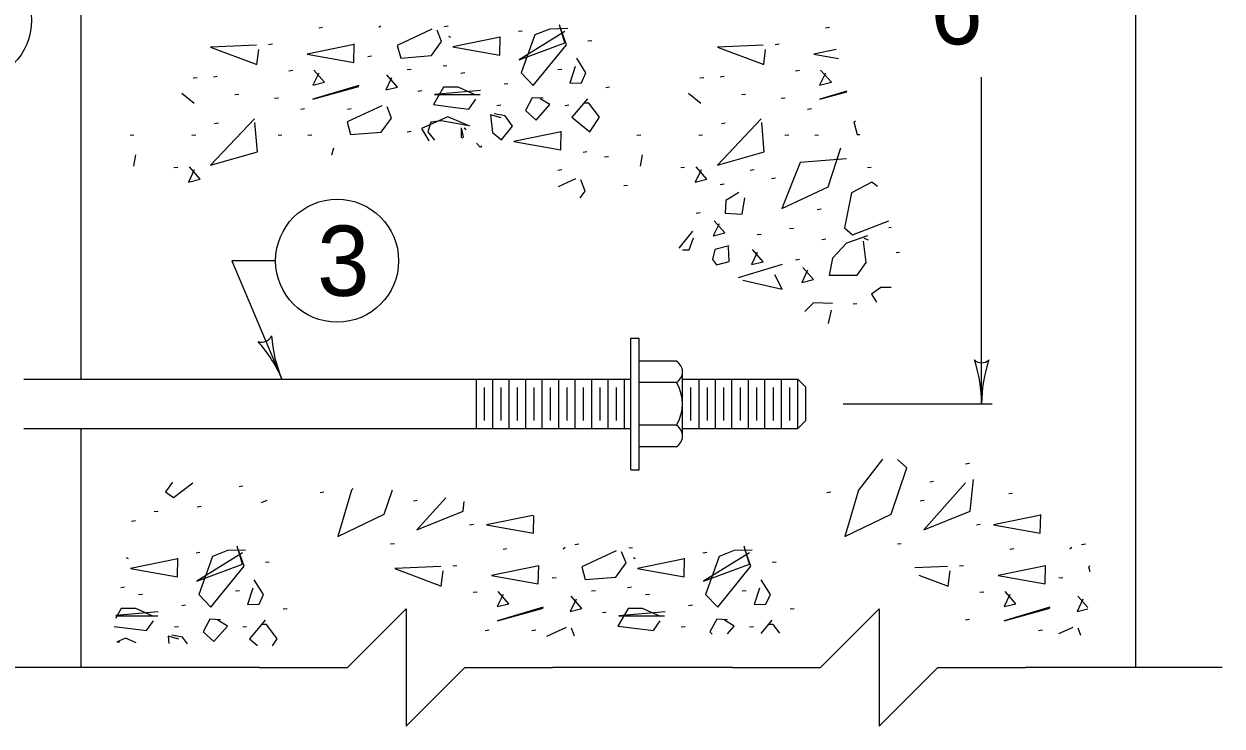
# Model space of a CAD drawing. Extents: x 1000 to 1036.3, y 1000 to 1022.
# Drawn here: x 1009.657 to 1013.066, y 1017.295 to 1019.293 of the extents above; entities that cross this region are included whole.
import ezdxf

# ---------------------------------------------------------------- set-up
doc = ezdxf.new("R2010")
doc.units = 0
doc.layers.add('Level 1', color=7, linetype='Continuous')

msp = doc.modelspace()

# ---------------------------------------------------------------- linework, layer by layer
at = {"layer": 'Level 1'}
for p, q in [((1012.8192, 1020.4621), (1012.8192, 1017.4621)), ((1009.8192, 1018.2824), (1009.8192, 1019.7121)), ((1012.3817, 1018.2121), (1012.3817, 1019.1422)), ((1010.3729, 1018.6196), (1010.2479, 1018.6196)), ((1010.2479, 1018.6196), (1010.3911, 1018.2824)), ((1011.3833, 1018.0246), (1011.3833, 1018.3996)), ((1011.3833, 1018.3996), (1011.4076, 1018.3996)), ((1011.4076, 1018.0246), (1011.4076, 1018.3996)), ((1011.4076, 1018.072), (1011.4076, 1018.3522)), ((1011.5134, 1018.3338), (1011.4076, 1018.3338)), ((1009.6569, 1018.2824), (1011.3833, 1018.2824)), ((1010.9442, 1018.1418), (1010.9442, 1018.2824)), ((1010.9911, 1018.1418), (1010.9911, 1018.2824)), ((1011.0379, 1018.1418), (1011.0379, 1018.2824)), ((1011.0848, 1018.1418), (1011.0848, 1018.2824)), ((1011.1317, 1018.1418), (1011.1317, 1018.2824)), ((1011.1786, 1018.1418), (1011.1786, 1018.2824)), ((1011.2254, 1018.1418), (1011.2254, 1018.2824)), ((1011.2723, 1018.1418), (1011.2723, 1018.2824)), ((1011.3192, 1018.1418), (1011.3192, 1018.2824)), ((1011.3661, 1018.1418), (1011.3661, 1018.2824)), ((1011.5307, 1018.1208), (1011.5307, 1018.3034)), ((1011.5307, 1018.2824), (1011.8589, 1018.2824)), ((1011.5777, 1018.1418), (1011.5777, 1018.2824)), ((1011.6245, 1018.1418), (1011.6245, 1018.2824)), ((1011.6714, 1018.1418), (1011.6714, 1018.2824)), ((1011.7183, 1018.1418), (1011.7183, 1018.2824)), ((1011.7652, 1018.1418), (1011.7652, 1018.2824)), ((1011.812, 1018.1418), (1011.812, 1018.2824)), ((1011.8589, 1018.1418), (1011.8589, 1018.2824)), ((1011.8817, 1018.2597), (1011.8589, 1018.2824)), ((1010.9676, 1018.1652), (1010.9676, 1018.259)), ((1011.0145, 1018.1652), (1011.0145, 1018.259)), ((1011.0614, 1018.1652), (1011.0614, 1018.259)), ((1011.1083, 1018.1652), (1011.1083, 1018.259)), ((1011.1553, 1018.1652), (1011.1553, 1018.259)), ((1011.2022, 1018.1652), (1011.2022, 1018.259)), ((1011.2491, 1018.1652), (1011.2491, 1018.259)), ((1011.296, 1018.1652), (1011.296, 1018.259)), ((1011.3429, 1018.1652), (1011.3429, 1018.259)), ((1011.5134, 1018.273), (1011.4076, 1018.273)), ((1011.5546, 1018.1652), (1011.5546, 1018.259)), ((1011.6015, 1018.1652), (1011.6015, 1018.259)), ((1011.6484, 1018.1652), (1011.6484, 1018.259)), ((1011.6953, 1018.1652), (1011.6953, 1018.259)), ((1011.7423, 1018.1652), (1011.7423, 1018.259)), ((1011.7892, 1018.1652), (1011.7892, 1018.259)), ((1011.8361, 1018.1652), (1011.8361, 1018.259)), ((1011.8817, 1018.1645), (1011.8817, 1018.2597)), ((1011.9879, 1018.2121), (1012.4113, 1018.2121)), ((1011.5134, 1018.1512), (1011.4076, 1018.1512)), ((1011.8589, 1018.1418), (1011.8817, 1018.1645)), ((1009.6569, 1018.1418), (1011.3833, 1018.1418)), ((1009.8192, 1017.4621), (1009.8192, 1018.1418)), ((1011.5307, 1018.1418), (1011.8589, 1018.1418)), ((1011.5134, 1018.0903), (1011.4076, 1018.0903)), ((1011.3833, 1018.0246), (1011.4076, 1018.0246)), ((1010.3275, 1017.4621), (1009.6198, 1017.4621)), ((1011.6734, 1017.4621), (1011.1609, 1017.4621)), ((1013.0658, 1017.4621), (1012.5068, 1017.4621))]:
    msp.add_line(p, q, dxfattribs=at)
for points in [[(1010.5066, 1019.2833), (1010.4955, 1019.2818)], [(1010.672, 1019.2872), (1010.6664, 1019.283)], [(1010.8176, 1019.2781), (1010.7192, 1019.2323), (1010.7288, 1019.1963), (1010.8163, 1019.2032), (1010.8453, 1019.2434), (1010.8328, 1019.2753)], [(1010.8639, 1019.2867), (1010.8528, 1019.2853)], [(1011.0749, 1019.273), (1011.0638, 1019.2716)], [(1011.1963, 1019.2719), (1011.0659, 1019.1914), (1011.1963, 1019.24), (1011.181, 1019.2913)], [(1011.2046, 1019.2803), (1011.1533, 1019.2788), (1011.1103, 1019.2622), (1011.0714, 1019.154), (1011.1061, 1019.1179), (1011.2004, 1019.2344), (1011.1838, 1019.2816)], [(1011.9486, 1019.2833), (1011.9375, 1019.2818)], [(1010.3637, 1019.2356), (1010.3525, 1019.2342)], [(1010.5968, 1019.2352), (1010.4623, 1019.2074), (1010.5955, 1019.1839), (1010.5968, 1019.2366)], [(1010.8718, 1019.2553), (1010.8662, 1019.258)], [(1011.0121, 1019.2556), (1010.8775, 1019.2279), (1011.0107, 1019.2043), (1011.0121, 1019.257)], [(1011.2723, 1019.2458), (1011.2612, 1019.2444)], [(1011.8057, 1019.2356), (1011.7945, 1019.2342)], [(1010.3183, 1019.2331), (1010.1879, 1019.2275), (1010.3198, 1019.1776), (1010.3253, 1019.2206)], [(1010.6461, 1019.2015), (1010.635, 1019.2002)], [(1011.7603, 1019.2331), (1011.6299, 1019.2275), (1011.7618, 1019.1776), (1011.7673, 1019.2206)], [(1011.9681, 1019.2207), (1011.9043, 1019.2074)], [(1011.9043, 1019.2074), (1011.9746, 1019.1951)], [(1010.8605, 1019.1743), (1010.8494, 1019.1729)], [(1011.2254, 1019.172), (1011.2102, 1019.1248), (1011.2434, 1019.1263), (1011.2559, 1019.154), (1011.2296, 1019.1956)], [(1010.1493, 1019.1403), (1010.1381, 1019.1389)], [(1010.2071, 1019.1437), (1010.196, 1019.1423)], [(1010.4215, 1019.1607), (1010.4104, 1019.1593)], [(1010.4955, 1019.1538), (1010.4788, 1019.1191), (1010.5122, 1019.1274), (1010.4817, 1019.1621)], [(1010.7031, 1019.1402), (1010.6865, 1019.1055), (1010.7198, 1019.1138), (1010.6893, 1019.1485)], [(1010.7584, 1019.1641), (1010.7473, 1019.1628)], [(1010.9116, 1019.1539), (1010.9004, 1019.1525)], [(1011.1873, 1019.1641), (1011.1762, 1019.1628)], [(1011.5913, 1019.1403), (1011.5801, 1019.1389)], [(1011.6491, 1019.1437), (1011.638, 1019.1423)], [(1011.8635, 1019.1607), (1011.8524, 1019.1593)], [(1011.9375, 1019.1538), (1011.9208, 1019.1191), (1011.9542, 1019.1274), (1011.9237, 1019.1621)], [(1010.6096, 1019.1179), (1010.4793, 1019.0791), (1010.6096, 1019.1152)], [(1010.7891, 1019.1028), (1010.7779, 1019.1014)], [(1010.9411, 1019.0916), (1010.8925, 1019.1138), (1010.8509, 1019.1138), (1010.8218, 1019.0638), (1010.8773, 1019.0569), (1010.923, 1019.0513), (1010.9424, 1019.0791)], [(1010.9563, 1019.1041), (1010.8246, 1019.093), (1010.9549, 1019.093)], [(1011.0341, 1019.1233), (1011.023, 1019.1218)], [(1011.3233, 1019.1131), (1011.3123, 1019.1117)], [(1011.9981, 1019.102), (1011.9213, 1019.0791)], [(1011.9213, 1019.0791), (1011.9985, 1019.1005)], [(1010.1408, 1019.0666), (1010.1061, 1019.0958)], [(1010.2683, 1019.0927), (1010.2573, 1019.0913)], [(1010.3807, 1019.0824), (1010.3696, 1019.081)], [(1011.1338, 1019.0819), (1011.1033, 1019.0833), (1011.0839, 1019.0472), (1011.1144, 1019.0195), (1011.1533, 1019.0638), (1011.1255, 1019.0805)], [(1011.2601, 1019.0805), (1011.2157, 1019.0278), (1011.267, 1018.9862), (1011.2948, 1019.0278), (1011.2643, 1019.068), (1011.249, 1019.068)], [(1011.5828, 1019.0666), (1011.5481, 1019.0958)], [(1011.7103, 1019.0927), (1011.6993, 1019.0913)], [(1011.8227, 1019.0824), (1011.8116, 1019.081)], [(1010.4555, 1019.0518), (1010.4444, 1019.0504)], [(1010.6747, 1019.0603), (1010.5762, 1019.0145), (1010.5859, 1018.9784), (1010.6733, 1018.9853), (1010.7024, 1019.0256), (1010.6899, 1019.0575)], [(1010.5883, 1019.0518), (1010.5772, 1019.0504)], [(1011.0146, 1019.0264), (1010.9841, 1019.0348), (1010.9896, 1018.9848), (1011.016, 1018.964), (1011.0465, 1019.0028), (1011.0257, 1019.0319), (1010.9952, 1019.0375)], [(1011.0137, 1019.062), (1011.0026, 1019.0606)], [(1011.2077, 1019.062), (1011.1966, 1019.0606)], [(1011.8975, 1019.0518), (1011.8864, 1019.0504)], [(1010.3128, 1019.0237), (1010.1879, 1018.8918), (1010.3211, 1018.9293), (1010.3142, 1019.0125)], [(1010.2105, 1019.0109), (1010.1994, 1019.0096)], [(1010.8634, 1019.0292), (1010.7885, 1018.9959)], [(1010.8148, 1019.0139), (1010.8065, 1018.9862)], [(1010.844, 1019.0181), (1010.8148, 1019.0139)], [(1010.9175, 1019.0042), (1010.844, 1019.0181)], [(1010.9258, 1019.0028), (1010.8634, 1019.0292)], [(1010.9078, 1018.9723), (1010.9023, 1018.9973)], [(1010.9023, 1018.9695), (1010.9023, 1018.9973)], [(1010.9092, 1018.9973), (1010.9148, 1018.9931)], [(1011.7548, 1019.0237), (1011.6299, 1018.8918), (1011.7631, 1018.9293), (1011.7562, 1019.0125)], [(1011.6525, 1019.0109), (1011.6414, 1019.0096)], [(1012.0228, 1019.0167), (1012.0182, 1019.0145)], [(1012.0182, 1019.0145), (1012.0279, 1018.9784)], [(1009.9698, 1018.9769), (1009.9588, 1018.9755)], [(1010.1458, 1018.9769), (1010.1348, 1018.9755)], [(1010.3908, 1018.9769), (1010.3798, 1018.9755)], [(1010.4759, 1018.9769), (1010.4648, 1018.9755)], [(1010.7584, 1018.9872), (1010.7473, 1018.9858)], [(1010.7885, 1018.9959), (1010.8091, 1018.9608)], [(1010.8065, 1018.9862), (1010.8251, 1018.9631)], [(1010.904, 1018.9686), (1010.9078, 1018.9723)], [(1011.1856, 1018.9868), (1011.0511, 1018.959), (1011.1843, 1018.9354), (1011.1856, 1018.9882)], [(1011.4118, 1018.9769), (1011.4008, 1018.9755)], [(1011.5878, 1018.9769), (1011.5768, 1018.9755)], [(1011.8328, 1018.9769), (1011.8218, 1018.9755)], [(1011.9179, 1018.9769), (1011.9068, 1018.9755)], [(1012.0279, 1018.9784), (1012.0354, 1018.9791)], [(1010.5327, 1018.9213), (1010.5388, 1018.9404)], [(1010.9549, 1018.9428), (1010.9445, 1018.9545)], [(1010.9583, 1018.9462), (1010.9563, 1018.942)], [(1011.2587, 1018.9293), (1011.2476, 1018.9279)], [(1011.9975, 1018.9099), (1011.8658, 1018.8988), (1011.813, 1018.7684), (1011.9448, 1018.8294), (1011.9808, 1018.9404)], [(1009.9693, 1018.8891), (1009.9748, 1018.921)], [(1011.32, 1018.9157), (1011.3088, 1018.9143)], [(1011.4113, 1018.8891), (1011.4168, 1018.921)], [(1010.0948, 1018.885), (1010.0837, 1018.8837)], [(1010.1416, 1018.8781), (1010.1249, 1018.8434), (1010.1583, 1018.8518), (1010.1277, 1018.8864)], [(1011.1873, 1018.8783), (1011.1762, 1018.8768)], [(1011.5368, 1018.885), (1011.5257, 1018.8837)], [(1011.5836, 1018.8781), (1011.5669, 1018.8434), (1011.6003, 1018.8518), (1011.5697, 1018.8864)], [(1011.7342, 1018.8783), (1011.7231, 1018.8768)], [(1012.0671, 1018.885), (1012.0566, 1018.8837)], [(1011.226, 1018.8527), (1011.177, 1018.8299)], [(1011.2538, 1018.818), (1011.2413, 1018.8498)], [(1011.3744, 1018.834), (1011.3633, 1018.8326)], [(1011.6491, 1018.8374), (1011.638, 1018.836)], [(1011.7954, 1018.8544), (1011.7843, 1018.853)], [(1012.0696, 1018.8433), (1012.0113, 1018.8128)], [(1012.0853, 1018.8309), (1012.0696, 1018.8433)], [(1011.2393, 1018.7983), (1011.2538, 1018.818)], [(1011.691, 1018.8142), (1011.6535, 1018.7906), (1011.6522, 1018.7546), (1011.7007, 1018.7518), (1011.7076, 1018.7989)], [(1012.0113, 1018.8128), (1011.9919, 1018.7129)], [(1011.9248, 1018.7659), (1011.9137, 1018.7645)], [(1011.581, 1018.7557), (1011.5699, 1018.7543)], [(1011.6346, 1018.725), (1011.618, 1018.6903), (1011.6513, 1018.6987), (1011.6208, 1018.7333)], [(1012.0142, 1018.6935), (1012.1181, 1018.7335)], [(1011.5593, 1018.7033), (1011.5204, 1018.6557)], [(1011.7546, 1018.6944), (1011.7435, 1018.6931)], [(1011.8465, 1018.7115), (1011.8353, 1018.7101)], [(1012.0572, 1018.6908), (1011.9975, 1018.6699), (1011.9573, 1018.6269), (1011.9476, 1018.5784), (1012.028, 1018.5784), (1012.053, 1018.6145), (1012.046, 1018.6755)], [(1011.9919, 1018.7129), (1012.0142, 1018.6935)], [(1012.1246, 1018.7143), (1012.1178, 1018.7135)], [(1011.5495, 1018.6505), (1011.562, 1018.6852)], [(1011.6633, 1018.6617), (1011.623, 1018.6519), (1011.6161, 1018.6228), (1011.6272, 1018.6075), (1011.6633, 1018.6173), (1011.6618, 1018.6588)], [(1011.9383, 1018.6808), (1011.9273, 1018.6794)], [(1012.0599, 1018.6783), (1012.0474, 1018.6824)], [(1011.5307, 1018.6505), (1011.5495, 1018.6505)], [(1011.7435, 1018.6433), (1011.7268, 1018.6086), (1011.7602, 1018.6169), (1011.7297, 1018.6516)], [(1011.8635, 1018.623), (1011.8524, 1018.6216)], [(1012.1484, 1018.6433), (1012.1383, 1018.642)], [(1011.8144, 1018.6089), (1011.6886, 1018.5709)], [(1011.8865, 1018.5923), (1011.8698, 1018.5576), (1011.9031, 1018.5659), (1011.8726, 1018.6006)], [(1011.7028, 1018.5638), (1011.8144, 1018.5382)], [(1011.8144, 1018.5382), (1011.7936, 1018.5798)], [(1012.0946, 1018.5438), (1012.0683, 1018.5243)], [(1012.0683, 1018.5243), (1012.083, 1018.5018)], [(1012.1243, 1018.543), (1012.0946, 1018.5438)], [(1011.9032, 1018.4993), (1011.8788, 1018.475)], [(1011.9573, 1018.498), (1011.9032, 1018.4993)], [(1012.0268, 1018.4971), (1012.0158, 1018.4957)], [(1011.9459, 1018.4412), (1011.9545, 1018.4786)], [(1012.1001, 1018.0548), (1012.0312, 1017.9663)], [(1012.1685, 1018.0302), (1012.1425, 1018.0542)], [(1012.3473, 1018.0423), (1012.3363, 1018.0409)], [(1012.1241, 1017.8983), (1012.1685, 1018.0302)], [(1010.0794, 1017.9893), (1010.0598, 1017.9622)], [(1010.082, 1017.9455), (1010.1373, 1017.9873)], [(1010.2801, 1017.9777), (1010.269, 1017.9763)], [(1012.3363, 1017.9872), (1012.217, 1017.854), (1012.3488, 1017.9067), (1012.3585, 1017.9968)], [(1012.2453, 1017.9913), (1012.2341, 1017.9899)], [(1010.0598, 1017.9622), (1010.082, 1017.9455)], [(1010.5105, 1017.9607), (1010.4994, 1017.9593)], [(1010.5892, 1017.9663), (1010.5503, 1017.8346)], [(1010.5932, 1017.9714), (1010.5892, 1017.9663)], [(1010.6821, 1017.8983), (1010.7054, 1017.9675)], [(1010.8568, 1017.9452), (1010.775, 1017.854)], [(1011.9525, 1017.9607), (1011.9414, 1017.9593)], [(1012.0312, 1017.9663), (1011.9923, 1017.8346)], [(1012.4698, 1017.9573), (1012.4588, 1017.9558)], [(1010.0385, 1017.9062), (1010.0273, 1017.9048)], [(1010.161, 1017.9198), (1010.1499, 1017.9184)], [(1010.3483, 1017.9373), (1010.3317, 1017.9303)], [(1010.776, 1017.9368), (1010.7649, 1017.9354)], [(1010.775, 1017.854), (1010.9068, 1017.9067)], [(1010.9068, 1017.9067), (1010.9098, 1017.9344)], [(1012.218, 1017.9368), (1012.2069, 1017.9354)], [(1009.9738, 1017.879), (1009.9631, 1017.8776)], [(1010.5503, 1017.8346), (1010.6821, 1017.8983)], [(1011.1045, 1017.8948), (1010.9733, 1017.8678)], [(1011.1065, 1017.8443), (1011.1079, 1017.8942)], [(1011.9923, 1017.8346), (1012.1241, 1017.8983)], [(1012.5499, 1017.8956), (1012.4153, 1017.8678), (1012.5485, 1017.8443), (1012.5499, 1017.897)], [(1010.9359, 1017.8688), (1010.9248, 1017.8673)], [(1010.9733, 1017.8678), (1011.1065, 1017.8443)], [(1012.3779, 1017.8688), (1012.3668, 1017.8673)], [(1010.2789, 1017.788), (1010.1486, 1017.7075), (1010.2789, 1017.7561), (1010.2637, 1017.8074)], [(1010.7113, 1017.8143), (1010.7003, 1017.8129)], [(1011.2354, 1017.8129), (1011.2243, 1017.8115)], [(1011.7209, 1017.788), (1011.5906, 1017.7075), (1011.7209, 1017.7561), (1011.7057, 1017.8074)], [(1012.1533, 1017.8143), (1012.1423, 1017.8129)], [(1012.6774, 1017.8129), (1012.6663, 1017.8115)], [(1009.9544, 1017.7713), (1009.9488, 1017.7741)], [(1010.0948, 1017.7717), (1009.9602, 1017.744), (1010.0933, 1017.7204), (1010.0948, 1017.7731)], [(1010.1576, 1017.7891), (1010.1465, 1017.7877)], [(1010.2873, 1017.7963), (1010.2359, 1017.7949), (1010.1929, 1017.7783), (1010.1541, 1017.6701), (1010.1888, 1017.634), (1010.2831, 1017.7505), (1010.2664, 1017.7977)], [(1011.0313, 1017.7993), (1011.0202, 1017.7979)], [(1011.1967, 1017.8033), (1011.1911, 1017.7991)], [(1011.3423, 1017.7942), (1011.2438, 1017.7483), (1011.2535, 1017.7123), (1011.3409, 1017.7193), (1011.37, 1017.7595), (1011.3575, 1017.7913)], [(1011.3886, 1017.8028), (1011.3775, 1017.8013)], [(1011.3964, 1017.7713), (1011.3908, 1017.7741)], [(1011.5368, 1017.7717), (1011.4022, 1017.744), (1011.5353, 1017.7204), (1011.5368, 1017.7731)], [(1011.5996, 1017.7891), (1011.5885, 1017.7877)], [(1011.7293, 1017.7963), (1011.6779, 1017.7949), (1011.6349, 1017.7783), (1011.5961, 1017.6701), (1011.6308, 1017.634), (1011.7251, 1017.7505), (1011.7084, 1017.7977)], [(1012.4733, 1017.7993), (1012.4622, 1017.7979)], [(1012.6387, 1017.8033), (1012.6331, 1017.7991)], [(1010.355, 1017.7618), (1010.3438, 1017.7605)], [(1010.843, 1017.7492), (1010.7126, 1017.7436)], [(1010.7126, 1017.7436), (1010.8267, 1017.7004)], [(1010.8444, 1017.6937), (1010.8499, 1017.7367)], [(1010.8883, 1017.7517), (1010.8772, 1017.7503)], [(1011.1215, 1017.7513), (1010.987, 1017.7235), (1011.1202, 1017.7), (1011.1215, 1017.7527)], [(1011.797, 1017.7618), (1011.7858, 1017.7605)], [(1012.285, 1017.7492), (1012.1916, 1017.7453)], [(1012.2864, 1017.6937), (1012.2919, 1017.7367)], [(1012.3303, 1017.7517), (1012.3192, 1017.7503)], [(1012.5635, 1017.7513), (1012.429, 1017.7235), (1012.5622, 1017.7), (1012.5635, 1017.7527)], [(1012.69, 1017.7503), (1012.6858, 1017.7483)], [(1012.6858, 1017.7483), (1012.6893, 1017.7355)], [(1010.3081, 1017.6881), (1010.2928, 1017.6409), (1010.3261, 1017.6423), (1010.3386, 1017.6701), (1010.3123, 1017.7117)], [(1011.1708, 1017.7176), (1011.1597, 1017.7163)], [(1011.7501, 1017.6881), (1011.7348, 1017.6409), (1011.7681, 1017.6423), (1011.7806, 1017.6701), (1011.7543, 1017.7117)], [(1012.2033, 1017.7252), (1012.2864, 1017.6937)], [(1012.6128, 1017.7176), (1012.6017, 1017.7163)], [(1009.9432, 1017.6904), (1009.9321, 1017.689)], [(1009.9943, 1017.67), (1009.9831, 1017.6686)], [(1010.2699, 1017.6802), (1010.2588, 1017.6788)], [(1010.8283, 1017.6998), (1010.8444, 1017.6937)], [(1010.9462, 1017.6768), (1010.9351, 1017.6754)], [(1011.0202, 1017.6698), (1011.0035, 1017.6352), (1011.0368, 1017.6435), (1011.0063, 1017.6782)], [(1011.2831, 1017.6802), (1011.272, 1017.6788)], [(1011.3852, 1017.6904), (1011.3741, 1017.689)], [(1011.4363, 1017.67), (1011.4251, 1017.6686)], [(1011.7119, 1017.6802), (1011.7008, 1017.6788)], [(1012.3882, 1017.6768), (1012.3771, 1017.6754)], [(1012.4622, 1017.6698), (1012.4455, 1017.6352), (1012.4788, 1017.6435), (1012.4483, 1017.6782)], [(1010.1168, 1017.6393), (1010.1057, 1017.6379)], [(1011.1343, 1017.634), (1011.0039, 1017.5952), (1011.1343, 1017.6313)], [(1011.2278, 1017.6563), (1011.2112, 1017.6216), (1011.2444, 1017.6299), (1011.2139, 1017.6646)], [(1011.5588, 1017.6393), (1011.5477, 1017.6379)], [(1012.5763, 1017.634), (1012.4459, 1017.5952), (1012.5763, 1017.6313)], [(1012.6698, 1017.6563), (1012.6532, 1017.6216)], [(1012.6843, 1017.6324), (1012.6559, 1017.6646)], [(1009.9336, 1017.6298), (1009.9171, 1017.6017)], [(1009.9183, 1017.6091), (1010.0376, 1017.6091)], [(1010.039, 1017.6202), (1009.9185, 1017.6101)], [(1009.9752, 1017.6298), (1009.9336, 1017.6298)], [(1010.0238, 1017.6077), (1009.9752, 1017.6298)], [(1010.2165, 1017.598), (1010.186, 1017.5993), (1010.1666, 1017.5633), (1010.1971, 1017.5356), (1010.2359, 1017.5799), (1010.2082, 1017.5966)], [(1010.3275, 1017.4621), (1010.5775, 1017.4621), (1010.7443, 1017.6288), (1010.7443, 1017.2954), (1010.9109, 1017.4621), (1011.1609, 1017.4621)], [(1010.406, 1017.6292), (1010.3949, 1017.6278)], [(1011.3138, 1017.6189), (1011.3026, 1017.6175)], [(1011.4658, 1017.6077), (1011.4172, 1017.6298), (1011.3756, 1017.6298), (1011.3464, 1017.5799), (1011.4019, 1017.573), (1011.4477, 1017.5674), (1011.4671, 1017.5952)], [(1011.481, 1017.6202), (1011.3493, 1017.6091), (1011.4796, 1017.6091)], [(1011.628, 1017.5993), (1011.6086, 1017.5633)], [(1011.6585, 1017.598), (1011.628, 1017.5993)], [(1011.6734, 1017.4621), (1011.9234, 1017.4621), (1012.0902, 1017.6288), (1012.0902, 1017.2954), (1012.2568, 1017.4621), (1012.5068, 1017.4621)], [(1011.848, 1017.6292), (1011.8369, 1017.6278)], [(1012.6532, 1017.6216), (1012.6841, 1017.6294)], [(1009.9133, 1017.5788), (1009.9599, 1017.573)], [(1009.9599, 1017.573), (1010.0057, 1017.5674)], [(1010.0057, 1017.5674), (1010.0251, 1017.5952)], [(1010.0963, 1017.5781), (1010.0853, 1017.5767)], [(1010.2903, 1017.5781), (1010.2793, 1017.5767)], [(1010.3428, 1017.5966), (1010.2983, 1017.5438)], [(1010.3469, 1017.5841), (1010.3317, 1017.5841)], [(1010.3774, 1017.5438), (1010.3469, 1017.5841)], [(1010.9802, 1017.5679), (1010.9691, 1017.5665)], [(1011.1129, 1017.5679), (1011.1018, 1017.5665)], [(1011.1993, 1017.5763), (1011.1433, 1017.5503)], [(1011.2233, 1017.5515), (1011.2146, 1017.5736)], [(1011.5383, 1017.5781), (1011.5273, 1017.5767)], [(1011.6779, 1017.5799), (1011.6502, 1017.5966)], [(1011.6584, 1017.5578), (1011.6779, 1017.5799)], [(1011.7323, 1017.5781), (1011.7213, 1017.5767)], [(1011.7848, 1017.5966), (1011.7532, 1017.5592)], [(1011.7889, 1017.5841), (1011.7737, 1017.5841)], [(1011.8072, 1017.5599), (1011.7889, 1017.5841)], [(1012.3473, 1017.5985), (1012.3363, 1017.5971)], [(1012.5549, 1017.5679), (1012.5438, 1017.5665)], [(1012.6413, 1017.5763), (1012.6009, 1017.5576)], [(1012.6645, 1017.5533), (1012.6566, 1017.5736)], [(1009.9461, 1017.5453), (1009.9203, 1017.5338)], [(1009.9267, 1017.5342), (1009.9234, 1017.5338)], [(1009.9299, 1017.5336), (1009.9267, 1017.5342)], [(1009.9763, 1017.5326), (1009.9461, 1017.5453)], [(1010.0973, 1017.5425), (1010.0668, 1017.5508)], [(1010.0668, 1017.5508), (1010.069, 1017.5306)], [(1010.1083, 1017.548), (1010.0778, 1017.5536)], [(1010.1218, 1017.5294), (1010.1083, 1017.548)], [(1010.2983, 1017.5438), (1010.3217, 1017.525)], [(1010.3643, 1017.5241), (1010.3774, 1017.5438)], [(1011.6086, 1017.5633), (1011.6153, 1017.5572)]]:
    msp.add_lwpolyline(points, dxfattribs=at)
for centre in [(1009.5034, 1019.3037), (1010.5479, 1018.6196)]:
    msp.add_circle(centre, 0.175, dxfattribs=at)
for centre, radius, start, end in [((1010.333, 1018.4193), 0.0313, 251.7815, 333.8982), ((1010.0312, 1018.1296), 0.3909, 23.0069, 41.6757), ((1010.7509, 1018.4352), 0.3909, 184.3541, 203.0008), ((1011.4952, 1018.3034), 0.0354, 300.8828, 59.1172), ((1012.3817, 1018.3607), 0.0313, 228.7746, 310.8913), ((1011.9907, 1018.2121), 0.3909, 0, 18.6688), ((1012.7726, 1018.2121), 0.3909, 161.3472, 179.9939), ((1010.0312, 1018.1296), 0.3909, 22.9947, 23.0069), ((1011.4145, 1018.2121), 0.1162, 328.3785, 31.6215), ((1011.9907, 1018.2121), 0.3909, 359.9878, 0), ((1011.4952, 1018.1208), 0.0354, 300.8828, 59.1172)]:
    msp.add_arc(centre, radius, start, end, dxfattribs=at)

# ---------------------------------------------------------------- texts
for s, p in [("6''", (1012.236, 1019.2354)), ('3', (1010.4912, 1018.5196))]:
    msp.add_text(s, height=0.2, dxfattribs=at).set_placement(p)

doc.saveas('drawing.dxf')
